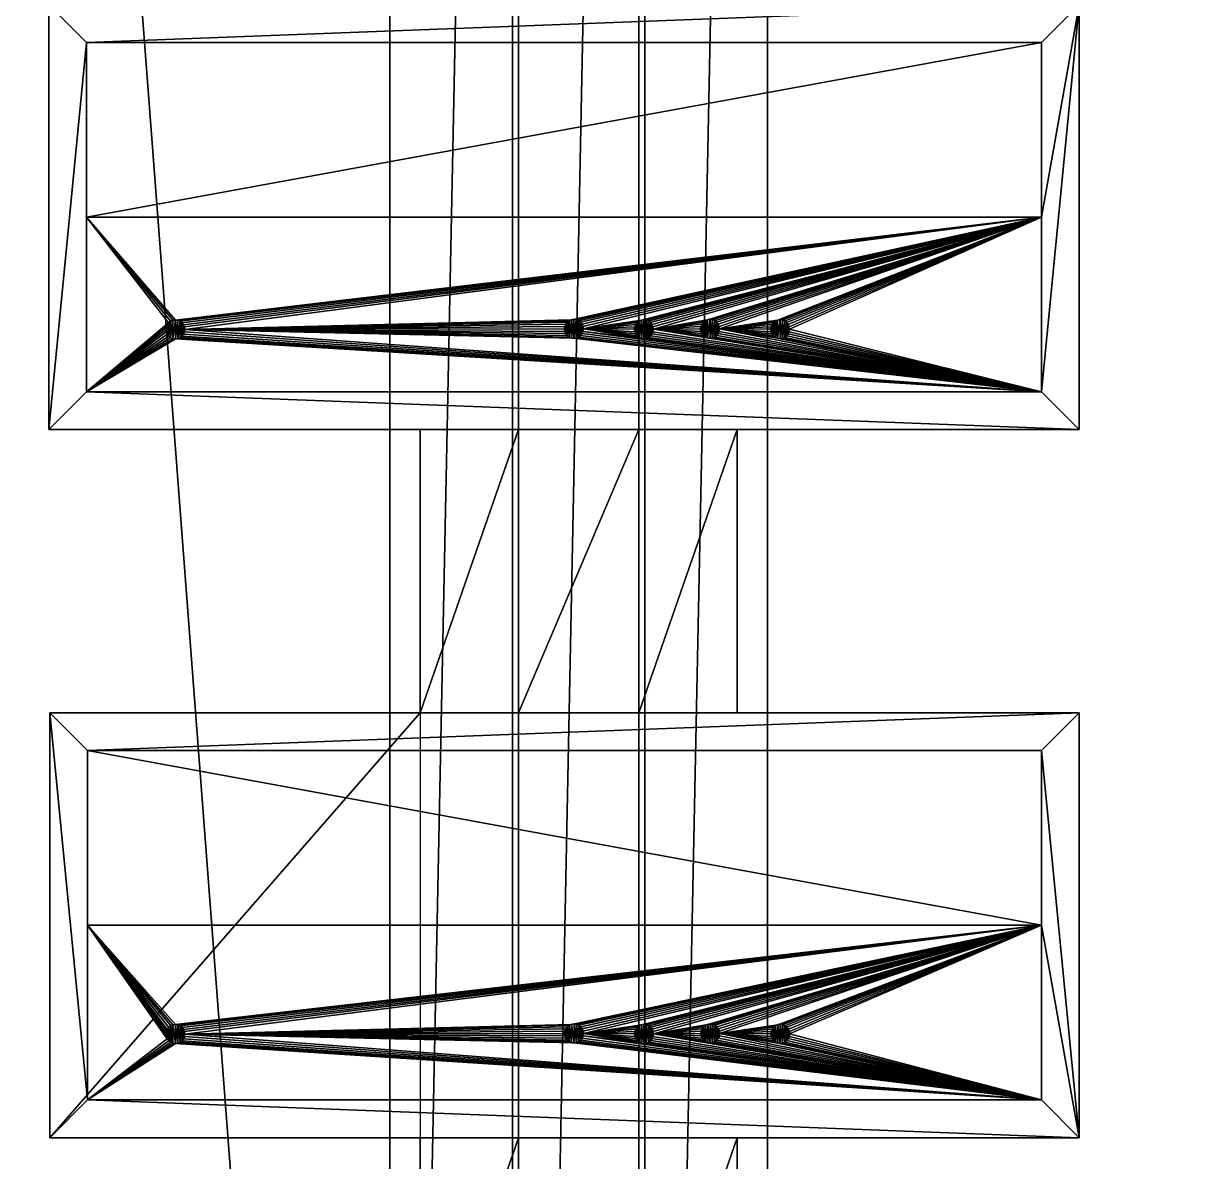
# Model space of a CAD drawing. Header units: millimetres. Extents: x -2 to 845, y -2 to 957.
# Drawn here: x 116.2 to 241.4, y 341.5 to 462 of the extents above; entities that cross this region are included whole.
import ezdxf

# ---------------------------------------------------------------- set-up
doc = ezdxf.new("R2010")
doc.units = ezdxf.units.MM
doc.header["$LTSCALE"] = 25.4

msp = doc.modelspace()

# ---------------------------------------------------------------- linework, layer by layer
for p, q in [((168, 120, 105), (168, 759, 105)), ((168.63, 758.37, 106), (168.63, 120.63, 106)), ((181.37, 120.63, 106), (181.37, 758.37, 106)), ((182, 759, 105), (182, 120, 105)), ((195, 729, 85), (195, 120, 85)), ((195, 729, 105), (195, 120, 105)), ((195, 729, 105), (195, 120, 105)), ((195, 729, 85), (195, 120, 85)), ((155, 120, 85), (155, 644, 85)), ((155, 120, 105), (155, 644, 105)), ((155, 120, 105), (155, 644, 105)), ((155, 120, 85), (155, 644, 85)), ((118.89, 419, 110), (118.89, 464, 110)), ((118.89, 419, 224), (118.89, 464, 224)), ((118.89, 419, 224), (118.89, 464, 224)), ((228, 464, 110), (228, 419, 110)), ((228, 464, 224), (228, 419, 224)), ((228, 464, 224), (228, 419, 224)), ((122.89, 460, 225), (122.89, 441.5, 225)), ((224, 460, 225), (122.89, 460, 225)), ((224, 460, 224), (122.89, 460, 224)), ((122.89, 460, 224), (122.89, 441.5, 224)), ((224, 460, 225), (122.89, 460, 225)), ((122.89, 460, 225), (122.89, 460, 224)), ((224, 460, 224), (122.89, 460, 224)), ((122.89, 460, 225), (122.89, 441.5, 225)), ((122.89, 460, 224), (122.89, 441.5, 224)), ((122.89, 460, 225), (122.89, 460, 224)), ((224, 441.5, 225), (224, 460, 225)), ((224, 441.5, 224), (224, 460, 224)), ((224, 460, 225), (224, 460, 224)), ((224, 441.5, 225), (224, 460, 225)), ((224, 460, 225), (224, 460, 224)), ((224, 441.5, 224), (224, 460, 224)), ((122.89, 441.5, 225), (122.89, 423, 225)), ((122.89, 441.5, 225), (224, 441.5, 225)), ((122.89, 441.5, 225), (224, 441.5, 225)), ((122.89, 441.5, 224), (122.89, 423, 224)), ((122.89, 441.5, 225), (122.89, 441.5, 224)), ((122.89, 441.5, 225), (122.89, 423, 225)), ((122.89, 441.5, 224), (122.89, 423, 224)), ((122.89, 441.5, 225), (122.89, 441.5, 224)), ((224, 423, 225), (224, 441.5, 225)), ((224, 423, 224), (224, 441.5, 224)), ((224, 423, 225), (224, 441.5, 225)), ((224, 441.5, 225), (224, 441.5, 224)), ((224, 423, 224), (224, 441.5, 224)), ((224, 441.5, 225), (224, 441.5, 224)), ((122.89, 423, 225), (224, 423, 225)), ((122.89, 423, 224), (224, 423, 224)), ((122.89, 423, 225), (122.89, 423, 224)), ((122.89, 423, 225), (224, 423, 225)), ((122.89, 423, 224), (224, 423, 224)), ((122.89, 423, 225), (122.89, 423, 224)), ((224, 423, 225), (224, 423, 224)), ((224, 423, 225), (224, 423, 224)), ((158.2, 419, 110), (118.89, 419, 110)), ((118.89, 419, 110), (118.89, 419, 224)), ((228, 419, 224), (118.89, 419, 224)), ((118.89, 419, 110), (118.89, 419, 224)), ((228, 419, 224), (118.89, 419, 224)), ((158.2, 419, 110), (158.2, 389, 110)), ((168.63, 419, 110), (158.2, 419, 110)), ((168.63, 419, 110), (158.2, 419, 110)), ((168.63, 419, 110), (168.63, 389, 110)), ((181.37, 419, 110), (168.63, 419, 110)), ((168.63, 419, 110), (168.63, 389, 110)), ((181.37, 419, 110), (168.63, 419, 110)), ((181.37, 389, 110), (181.37, 419, 110)), ((191.77, 419, 110), (181.37, 419, 110)), ((181.37, 389, 110), (181.37, 419, 110)), ((191.77, 419, 110), (181.37, 419, 110)), ((191.77, 389, 110), (191.77, 419, 110)), ((228, 419, 110), (191.77, 419, 110)), ((228, 419, 110), (228, 419, 224)), ((228, 419, 110), (228, 419, 224)), ((119, 344, 110), (119, 389, 110)), ((119, 389, 110), (158.2, 389, 110)), ((119, 389, 224), (228, 389, 224)), ((119, 389, 110), (119, 389, 224)), ((119, 389, 110), (158.2, 389, 110)), ((119, 344, 110), (119, 389, 110)), ((119, 344, 224), (119, 389, 224)), ((119, 389, 110), (119, 389, 224)), ((119, 344, 224), (119, 389, 224)), ((119, 389, 224), (228, 389, 224)), ((158.2, 389, 110), (158.2, 344, 110)), ((158.2, 389, 110), (168.63, 389, 110)), ((158.2, 389, 110), (168.63, 389, 110)), ((168.63, 389, 110), (181.37, 389, 110)), ((168.63, 389, 110), (181.37, 389, 110)), ((181.37, 389, 110), (191.77, 389, 110)), ((181.37, 389, 110), (191.77, 389, 110)), ((191.77, 389, 110), (228, 389, 110)), ((228, 389, 110), (228, 344, 110)), ((228, 389, 224), (228, 344, 224)), ((228, 389, 110), (228, 389, 224)), ((228, 389, 110), (228, 389, 224)), ((228, 389, 224), (228, 344, 224)), ((123, 385, 225), (123, 366.5, 225)), ((224, 385, 225), (123, 385, 225)), ((123, 385, 224), (123, 366.5, 224)), ((224, 385, 224), (123, 385, 224)), ((123, 385, 225), (123, 366.5, 225)), ((123, 385, 225), (123, 385, 224)), ((123, 385, 224), (123, 366.5, 224)), ((224, 385, 225), (123, 385, 225)), ((224, 385, 224), (123, 385, 224)), ((123, 385, 225), (123, 385, 224)), ((224, 366.5, 225), (224, 385, 225)), ((224, 366.5, 224), (224, 385, 224)), ((224, 385, 225), (224, 385, 224)), ((224, 366.5, 225), (224, 385, 225)), ((224, 366.5, 224), (224, 385, 224)), ((224, 385, 225), (224, 385, 224)), ((123, 366.5, 225), (224, 366.5, 225)), ((123, 366.5, 225), (224, 366.5, 225)), ((123, 366.5, 225), (123, 348, 225)), ((123, 366.5, 224), (123, 348, 224)), ((123, 366.5, 225), (123, 366.5, 224)), ((123, 366.5, 225), (123, 348, 225)), ((123, 366.5, 225), (123, 366.5, 224)), ((123, 366.5, 224), (123, 348, 224)), ((224, 348, 225), (224, 366.5, 225)), ((224, 348, 224), (224, 366.5, 224)), ((224, 366.5, 225), (224, 366.5, 224)), ((224, 348, 225), (224, 366.5, 225)), ((224, 348, 224), (224, 366.5, 224)), ((224, 366.5, 225), (224, 366.5, 224)), ((123, 348, 225), (224, 348, 225)), ((123, 348, 224), (224, 348, 224)), ((123, 348, 225), (224, 348, 225)), ((123, 348, 225), (123, 348, 224)), ((123, 348, 224), (224, 348, 224)), ((123, 348, 225), (123, 348, 224)), ((224, 348, 225), (224, 348, 224)), ((224, 348, 225), (224, 348, 224)), ((158.2, 344, 110), (119, 344, 110)), ((158.2, 344, 110), (119, 344, 110)), ((119, 344, 110), (119, 344, 224)), ((228, 344, 224), (119, 344, 224)), ((119, 344, 110), (119, 344, 224)), ((228, 344, 224), (119, 344, 224)), ((168.63, 344, 110), (158.2, 344, 110)), ((158.2, 344, 110), (158.2, 314, 110)), ((168.63, 344, 110), (158.2, 344, 110)), ((181.37, 344, 110), (168.63, 344, 110)), ((168.63, 344, 110), (168.63, 314, 110)), ((191.77, 344, 110), (181.37, 344, 110)), ((181.37, 314, 110), (181.37, 344, 110)), ((191.77, 344, 110), (181.37, 344, 110)), ((228, 344, 110), (191.77, 344, 110)), ((191.77, 314, 110), (191.77, 344, 110)), ((228, 344, 110), (228, 344, 224)), ((228, 344, 110), (228, 344, 224))]:
    msp.add_line(p, q)
at = {"extrusion": (0, 0, -1)}
for centre in [(-132.29, 429.61, -225), (-132.29, 429.61, -225), (-174.49, 429.67, -225), (-174.49, 429.67, -225), (-181.9, 429.63, -225), (-181.9, 429.63, -225), (-188.91, 429.67, -225), (-188.91, 429.67, -225), (-196.32, 429.63, -225), (-196.32, 429.63, -225), (-132.3, 354.98, -225), (-132.3, 354.98, -225), (-174.5, 355.04, -225), (-174.5, 355.04, -225), (-181.91, 355, -225), (-181.91, 355, -225), (-188.92, 355.04, -225), (-188.92, 355.04, -225), (-196.33, 355, -225), (-196.33, 355, -225)]:
    msp.add_circle(centre, 1, dxfattribs=at)

# ---------------------------------------------------------------- meshes
mesh = msp.add_polyface()
corners = [(0, -2, -2), (545, 50, -2), (0, 957, -2), (670, -2, -2), (590, 50, -2), (670, 50, -2), (670, 0, -2), (670, 955, -2), (845, 957, -2), (545, 905, -2), (590, 905, -2), (670, 905, -2), (845, 955, -2)]
mesh.append_faces([[corners[k] for k in face] for face in [(5, 3, 6), (7, 10, 11), (8, 7, 12)]], dxfattribs={"vtx0": -1})
mesh.append_faces([[corners[k] for k in face] for face in [(0, 1, 2), (1, 3, 4), (4, 3, 5), (2, 7, 8), (9, 2, 1)]], dxfattribs={"vtx0": -1, "vtx1": -1})
mesh.append_faces([[corners[k] for k in face] for face in [(7, 2, 9)]], dxfattribs={"vtx0": -1, "vtx1": -1, "vtx2": -1})
mesh.append_faces([[corners[k] for k in face] for face in [(1, 0, 3), (7, 9, 10)]], dxfattribs={"vtx0": -1, "vtx2": -1})
mesh = msp.add_polyface()
corners = [(590, -2, 25), (130, 35, 25), (130, -2, 25), (505, 50, 25), (545, 50, 25), (505, 905, 25), (590, 50, 25), (100, 920, 25), (100, 905, 25), (130, 920, 25), (130, 955, 25), (590, 955, 25), (545, 905, 25), (590, 905, 25), (100, 50, 25), (100, 35, 25)]
mesh.append_faces([[corners[k] for k in face] for face in [(0, 1, 2), (4, 0, 6), (5, 7, 8), (11, 12, 13), (1, 14, 15)]], dxfattribs={"vtx0": -1})
mesh.append_faces([[corners[k] for k in face] for face in [(3, 4, 5), (7, 5, 9), (9, 5, 10), (10, 5, 11), (12, 5, 4), (14, 1, 3)]], dxfattribs={"vtx0": -1, "vtx1": -1})
mesh.append_faces([[corners[k] for k in face] for face in [(1, 0, 3), (3, 0, 4), (11, 5, 12)]], dxfattribs={"vtx0": -1, "vtx1": -1, "vtx2": -1})
mesh = msp.add_polyface()
corners = [(0, 760, 85), (0, 270, 85), (0, 759, 85), (15, 270, 85), (115, 729, 85), (155, 760, 85), (15, 120, 85), (15, 119, 85), (155, 729, 85), (115, 644, 85), (155, 119, 85), (155, 644, 85), (155, 120, 85)]
mesh.append_faces([[corners[k] for k in face] for face in [(0, 1, 2), (4, 5, 8), (10, 11, 12)]], dxfattribs={"vtx0": -1})
mesh.append_faces([[corners[k] for k in face] for face in [(1, 0, 3), (3, 4, 6), (6, 4, 7), (7, 9, 10), (9, 7, 4)]], dxfattribs={"vtx0": -1, "vtx1": -1})
mesh.append_faces([[corners[k] for k in face] for face in [(3, 0, 4)]], dxfattribs={"vtx0": -1, "vtx1": -1, "vtx2": -1})
mesh.append_faces([[corners[k] for k in face] for face in [(4, 0, 5), (10, 9, 11)]], dxfattribs={"vtx0": -1, "vtx2": -1})
mesh = msp.add_polyface()
corners = [(168, 760, 105), (155, 729, 105), (155, 760, 105), (155, 644, 105), (155, 120, 105), (168, 120, 105), (168, 759, 105)]
mesh.append_faces([[corners[k] for k in face] for face in [(0, 1, 2), (5, 0, 6)]], dxfattribs={"vtx0": -1})
mesh.append_faces([[corners[k] for k in face] for face in [(1, 0, 3), (3, 0, 4), (4, 0, 5)]], dxfattribs={"vtx0": -1, "vtx1": -1})
mesh = msp.add_polyface()
corners = [(195, 760, 105), (182, 759, 105), (182, 760, 105), (182, 120, 105), (195, 120, 105), (195, 729, 105)]
mesh.append_faces([[corners[k] for k in face] for face in [(0, 1, 2), (4, 0, 5)]], dxfattribs={"vtx0": -1})
mesh.append_faces([[corners[k] for k in face] for face in [(1, 0, 3), (3, 0, 4)]], dxfattribs={"vtx0": -1, "vtx1": -1})
mesh = msp.add_polyface()
corners = [(651, 760, 85), (195, 729, 85), (195, 760, 85), (195, 120, 85), (650, 120, 85), (651, 120, 85)]
mesh.append_faces([[corners[k] for k in face] for face in [(0, 1, 2), (4, 0, 5)]], dxfattribs={"vtx0": -1})
mesh.append_faces([[corners[k] for k in face] for face in [(1, 0, 3), (3, 0, 4)]], dxfattribs={"vtx0": -1, "vtx1": -1})
mesh = msp.add_polyface()
corners = [(181.37, 758.37, 106), (168.63, 120.63, 106), (168.63, 758.37, 106), (181.37, 120.63, 106)]
mesh.append_faces([[corners[k] for k in face] for face in [(0, 1, 2), (1, 0, 3)]], dxfattribs={"vtx0": -1})
mesh = msp.add_polyface()
corners = [(195, 120, 105), (195, 119, 85), (195, 119, 105), (195, 120, 85), (195, 729, 105), (195, 729, 85)]
mesh.append_faces([[corners[k] for k in face] for face in [(0, 1, 2), (3, 4, 5)]], dxfattribs={"vtx0": -1})
mesh.append_faces([[corners[k] for k in face] for face in [(1, 0, 3)]], dxfattribs={"vtx0": -1, "vtx1": -1})
mesh.append_faces([[corners[k] for k in face] for face in [(3, 0, 4)]], dxfattribs={"vtx0": -1, "vtx2": -1})
mesh = msp.add_polyface()
corners = [(155, 120, 85), (155, 119, 105), (155, 119, 85), (155, 120, 105), (155, 644, 85), (155, 644, 105)]
mesh.append_faces([[corners[k] for k in face] for face in [(0, 1, 2), (3, 4, 5)]], dxfattribs={"vtx0": -1})
mesh.append_faces([[corners[k] for k in face] for face in [(1, 0, 3)]], dxfattribs={"vtx0": -1, "vtx1": -1})
mesh.append_faces([[corners[k] for k in face] for face in [(3, 0, 4)]], dxfattribs={"vtx0": -1, "vtx2": -1})
mesh = msp.add_polyface()
corners = [(118.89, 464, 110), (118.89, 419, 224), (118.89, 419, 110), (118.89, 464, 224)]
mesh.append_faces([[corners[k] for k in face] for face in [(0, 1, 2), (1, 0, 3)]], dxfattribs={"vtx0": -1})
mesh = msp.add_polyface()
corners = [(118.89, 464, 224), (122.89, 460, 224), (118.89, 419, 224), (228, 464, 224), (224, 460, 224), (224, 441.5, 224), (224, 423, 224), (122.89, 423, 224), (228, 419, 224), (122.89, 441.5, 224)]
mesh.append_faces([[corners[k] for k in face] for face in [(7, 1, 9)]], dxfattribs={"vtx0": -1})
mesh.append_faces([[corners[k] for k in face] for face in [(0, 1, 2), (1, 3, 4), (4, 3, 5), (5, 3, 6), (2, 7, 8), (8, 6, 3)]], dxfattribs={"vtx0": -1, "vtx1": -1})
mesh.append_faces([[corners[k] for k in face] for face in [(7, 2, 1)]], dxfattribs={"vtx0": -1, "vtx1": -1, "vtx2": -1})
mesh.append_faces([[corners[k] for k in face] for face in [(1, 0, 3), (8, 7, 6)]], dxfattribs={"vtx0": -1, "vtx2": -1})
mesh = msp.add_polyface()
corners = [(228, 464, 224), (228, 419, 110), (228, 419, 224), (228, 464, 110)]
mesh.append_faces([[corners[k] for k in face] for face in [(0, 1, 2), (1, 0, 3)]], dxfattribs={"vtx0": -1})
mesh = msp.add_polyface()
corners = [(224, 460, 225), (122.89, 441.5, 225), (122.89, 460, 225), (224, 441.5, 225)]
mesh.append_faces([[corners[k] for k in face] for face in [(0, 1, 2), (1, 0, 3)]], dxfattribs={"vtx0": -1})
mesh = msp.add_polyface()
corners = [(224, 460, 225), (122.89, 460, 224), (224, 460, 224), (122.89, 460, 225)]
mesh.append_faces([[corners[k] for k in face] for face in [(0, 1, 2), (1, 0, 3)]], dxfattribs={"vtx0": -1})
mesh = msp.add_polyface()
corners = [(122.89, 460, 224), (122.89, 441.5, 225), (122.89, 441.5, 224), (122.89, 460, 225)]
mesh.append_faces([[corners[k] for k in face] for face in [(0, 1, 2), (1, 0, 3)]], dxfattribs={"vtx0": -1})
mesh = msp.add_polyface()
corners = [(224, 460, 225), (224, 441.5, 224), (224, 441.5, 225), (224, 460, 224)]
mesh.append_faces([[corners[k] for k in face] for face in [(0, 1, 2), (1, 0, 3)]], dxfattribs={"vtx0": -1})
mesh = msp.add_polyface()
corners = [(122.89, 441.5, 225), (131.58, 430.32, 225), (122.89, 423, 225), (131.79, 430.48, 225), (132.03, 430.58, 225), (132.29, 430.61, 225), (224, 441.5, 225), (131.42, 430.11, 225), (131.32, 429.87, 225), (131.29, 429.61, 225), (132.55, 430.58, 225), (132.79, 430.48, 225), (132.99, 430.32, 225), (133.15, 430.11, 225), (133.25, 429.87, 225), (133.29, 429.61, 225), (174.23, 430.64, 225), (173.99, 430.54, 225), (173.78, 430.38, 225), (173.62, 430.17, 225), (173.52, 429.93, 225), (173.49, 429.67, 225), (174.49, 430.67, 225), (174.74, 430.64, 225), (174.99, 430.54, 225), (175.19, 430.38, 225), (175.35, 430.17, 225), (175.45, 429.93, 225), (175.49, 429.67, 225), (181.64, 430.6, 225), (181.4, 430.5, 225), (181.19, 430.34, 225), (181.03, 430.13, 225), (180.93, 429.89, 225), (180.9, 429.63, 225), (181.9, 430.63, 225), (182.16, 430.6, 225), (182.4, 430.5, 225), (182.6, 430.34, 225), (182.76, 430.13, 225), (182.86, 429.89, 225), (182.9, 429.63, 225), (188.65, 430.64, 225), (188.41, 430.54, 225), (188.2, 430.38, 225), (188.04, 430.17, 225), (187.94, 429.93, 225), (187.91, 429.67, 225), (188.91, 430.67, 225), (189.16, 430.64, 225), (189.41, 430.54, 225), (189.61, 430.38, 225), (189.77, 430.17, 225), (189.87, 429.93, 225), (189.91, 429.67, 225), (196.06, 430.6, 225), (195.82, 430.5, 225), (195.61, 430.34, 225), (195.45, 430.13, 225), (195.35, 429.89, 225), (195.32, 429.63, 225), (196.32, 430.63, 225), (196.58, 430.6, 225), (196.82, 430.5, 225), (197.03, 430.34, 225), (197.18, 430.13, 225), (197.28, 429.89, 225), (197.32, 429.63, 225), (132.29, 428.61, 225), (224, 423, 225), (132.03, 428.65, 225), (131.79, 428.75, 225), (131.58, 428.91, 225), (131.42, 429.11, 225), (131.32, 429.35, 225), (132.55, 428.65, 225), (132.79, 428.75, 225), (132.99, 428.91, 225), (133.15, 429.11, 225), (133.25, 429.35, 225), (174.49, 428.67, 225), (174.23, 428.71, 225), (173.99, 428.81, 225), (173.78, 428.97, 225), (173.62, 429.17, 225), (173.52, 429.41, 225), (174.74, 428.71, 225), (174.99, 428.81, 225), (175.19, 428.97, 225), (175.35, 429.17, 225), (175.45, 429.41, 225), (181.64, 428.67, 225), (181.4, 428.77, 225), (181.19, 428.92, 225), (181.03, 429.13, 225), (180.93, 429.37, 225), (181.9, 428.63, 225), (182.16, 428.67, 225), (182.4, 428.77, 225), (182.6, 428.92, 225), (182.76, 429.13, 225), (182.86, 429.37, 225), (188.65, 428.71, 225), (188.41, 428.81, 225), (188.2, 428.97, 225), (188.04, 429.17, 225), (187.94, 429.41, 225), (188.91, 428.67, 225), (189.16, 428.71, 225), (189.41, 428.81, 225), (189.61, 428.97, 225), (189.77, 429.17, 225), (189.87, 429.41, 225), (196.06, 428.67, 225), (195.82, 428.77, 225), (195.61, 428.92, 225), (195.45, 429.13, 225), (195.35, 429.37, 225), (196.32, 428.63, 225), (196.58, 428.67, 225), (196.82, 428.77, 225), (197.03, 428.92, 225), (197.18, 429.13, 225), (197.28, 429.37, 225)]
mesh.append_faces([[corners[k] for k in face] for face in [(0, 1, 2), (1, 0, 3), (3, 0, 4), (4, 0, 5), (5, 6, 10), (10, 6, 11), (11, 6, 12), (12, 6, 13), (13, 6, 14), (14, 6, 15), (16, 6, 22), (22, 6, 23), (23, 6, 24), (24, 6, 25), (25, 6, 26), (26, 6, 27), (27, 6, 28), (29, 6, 35), (35, 6, 36), (36, 6, 37), (37, 6, 38), (38, 6, 39), (39, 6, 40), (40, 6, 41), (42, 6, 48), (48, 6, 49), (49, 6, 50), (50, 6, 51), (51, 6, 52), (52, 6, 53), (53, 6, 54), (55, 6, 61), (61, 6, 62), (62, 6, 63), (63, 6, 64), (64, 6, 65), (65, 6, 66), (66, 6, 67), (2, 68, 69), (68, 2, 70), (70, 2, 71), (71, 2, 72), (72, 2, 73), (73, 2, 74), (74, 2, 9), (80, 15, 81), (81, 15, 82), (82, 15, 83), (83, 15, 84), (84, 15, 85), (85, 15, 21), (91, 28, 92), (92, 28, 93), (93, 28, 94), (94, 28, 95), (95, 28, 34), (102, 41, 103), (103, 41, 104), (104, 41, 105), (105, 41, 106), (106, 41, 47), (113, 54, 114), (114, 54, 115), (115, 54, 116), (116, 54, 117), (117, 54, 60), (69, 67, 6)]], dxfattribs={"vtx0": -1, "vtx1": -1})
mesh.append_faces([[corners[k] for k in face] for face in [(15, 6, 16), (28, 6, 29), (41, 6, 42), (54, 6, 55), (69, 15, 80), (69, 90, 91), (69, 41, 102), (69, 54, 113)]], dxfattribs={"vtx0": -1, "vtx1": -1, "vtx2": -1})
mesh.append_faces([[corners[k] for k in face] for face in [(5, 0, 6), (2, 1, 7), (2, 7, 8), (2, 8, 9), (15, 16, 17), (15, 17, 18), (15, 18, 19), (15, 19, 20), (15, 20, 21), (28, 29, 30), (28, 30, 31), (28, 31, 32), (28, 32, 33), (28, 33, 34), (41, 42, 43), (41, 43, 44), (41, 44, 45), (41, 45, 46), (41, 46, 47), (54, 55, 56), (54, 56, 57), (54, 57, 58), (54, 58, 59), (54, 59, 60), (69, 68, 75), (69, 75, 76), (69, 76, 77), (69, 77, 78), (69, 78, 79), (69, 79, 15), (69, 80, 86), (69, 86, 87), (69, 87, 88), (69, 88, 89), (69, 89, 90), (91, 90, 28), (69, 91, 96), (69, 96, 97), (69, 97, 98), (69, 98, 99), (69, 99, 100), (69, 100, 101), (69, 101, 41), (69, 102, 107), (69, 107, 108), (69, 108, 109), (69, 109, 110), (69, 110, 111), (69, 111, 112), (69, 112, 54), (69, 113, 118), (69, 118, 119), (69, 119, 120), (69, 120, 121), (69, 121, 122), (69, 122, 123), (69, 123, 67)]], dxfattribs={"vtx0": -1, "vtx2": -1})
mesh = msp.add_polyface()
corners = [(122.89, 441.5, 224), (122.89, 423, 225), (122.89, 423, 224), (122.89, 441.5, 225)]
mesh.append_faces([[corners[k] for k in face] for face in [(0, 1, 2), (1, 0, 3)]], dxfattribs={"vtx0": -1})
mesh = msp.add_polyface()
corners = [(224, 441.5, 225), (224, 423, 224), (224, 423, 225), (224, 441.5, 224)]
mesh.append_faces([[corners[k] for k in face] for face in [(0, 1, 2), (1, 0, 3)]], dxfattribs={"vtx0": -1})
mesh = msp.add_polyface()
corners = [(131.32, 429.87, 225), (131.32, 429.35, 225), (131.29, 429.61, 225), (131.42, 430.11, 225), (131.42, 429.11, 225), (131.58, 430.32, 225), (131.58, 428.91, 225), (131.79, 430.48, 225), (131.79, 428.75, 225), (132.03, 430.58, 225), (132.03, 428.65, 225), (132.29, 430.61, 225), (132.29, 428.61, 225), (132.55, 430.58, 225), (132.55, 428.65, 225), (132.79, 430.48, 225), (132.79, 428.75, 225), (132.99, 430.32, 225), (132.99, 428.91, 225), (133.15, 430.11, 225), (133.15, 429.11, 225), (133.25, 429.87, 225), (133.25, 429.35, 225), (133.29, 429.61, 225)]
mesh.append_faces([[corners[k] for k in face] for face in [(0, 1, 2), (22, 21, 23)]], dxfattribs={"vtx0": -1})
mesh.append_faces([[corners[k] for k in face] for face in [(1, 3, 4), (4, 5, 6), (6, 7, 8), (8, 9, 10), (10, 11, 12), (12, 13, 14), (14, 15, 16), (16, 17, 18), (18, 19, 20), (20, 21, 22)]], dxfattribs={"vtx0": -1, "vtx1": -1})
mesh.append_faces([[corners[k] for k in face] for face in [(1, 0, 3), (4, 3, 5), (6, 5, 7), (8, 7, 9), (10, 9, 11), (12, 11, 13), (14, 13, 15), (16, 15, 17), (18, 17, 19), (20, 19, 21)]], dxfattribs={"vtx0": -1, "vtx2": -1})
mesh = msp.add_polyface()
corners = [(173.52, 429.93, 225), (173.52, 429.41, 225), (173.49, 429.67, 225), (173.62, 430.17, 225), (173.62, 429.17, 225), (173.78, 430.38, 225), (173.78, 428.97, 225), (173.99, 430.54, 225), (173.99, 428.81, 225), (174.23, 430.64, 225), (174.23, 428.71, 225), (174.49, 430.67, 225), (174.49, 428.67, 225), (174.74, 430.64, 225), (174.74, 428.71, 225), (174.99, 430.54, 225), (174.99, 428.81, 225), (175.19, 430.38, 225), (175.19, 428.97, 225), (175.35, 430.17, 225), (175.35, 429.17, 225), (175.45, 429.93, 225), (175.45, 429.41, 225), (175.49, 429.67, 225)]
mesh.append_faces([[corners[k] for k in face] for face in [(0, 1, 2), (22, 21, 23)]], dxfattribs={"vtx0": -1})
mesh.append_faces([[corners[k] for k in face] for face in [(1, 3, 4), (4, 5, 6), (6, 7, 8), (8, 9, 10), (10, 11, 12), (12, 13, 14), (14, 15, 16), (16, 17, 18), (18, 19, 20), (20, 21, 22)]], dxfattribs={"vtx0": -1, "vtx1": -1})
mesh.append_faces([[corners[k] for k in face] for face in [(1, 0, 3), (4, 3, 5), (6, 5, 7), (8, 7, 9), (10, 9, 11), (12, 11, 13), (14, 13, 15), (16, 15, 17), (18, 17, 19), (20, 19, 21)]], dxfattribs={"vtx0": -1, "vtx2": -1})
mesh = msp.add_polyface()
corners = [(180.93, 429.89, 225), (180.93, 429.37, 225), (180.9, 429.63, 225), (181.03, 430.13, 225), (181.03, 429.13, 225), (181.19, 430.34, 225), (181.19, 428.92, 225), (181.4, 430.5, 225), (181.4, 428.77, 225), (181.64, 430.6, 225), (181.64, 428.67, 225), (181.9, 430.63, 225), (181.9, 428.63, 225), (182.16, 430.6, 225), (182.16, 428.67, 225), (182.4, 430.5, 225), (182.4, 428.77, 225), (182.6, 430.34, 225), (182.6, 428.92, 225), (182.76, 430.13, 225), (182.76, 429.13, 225), (182.86, 429.89, 225), (182.86, 429.37, 225), (182.9, 429.63, 225)]
mesh.append_faces([[corners[k] for k in face] for face in [(0, 1, 2), (22, 21, 23)]], dxfattribs={"vtx0": -1})
mesh.append_faces([[corners[k] for k in face] for face in [(1, 3, 4), (4, 5, 6), (6, 7, 8), (8, 9, 10), (10, 11, 12), (12, 13, 14), (14, 15, 16), (16, 17, 18), (18, 19, 20), (20, 21, 22)]], dxfattribs={"vtx0": -1, "vtx1": -1})
mesh.append_faces([[corners[k] for k in face] for face in [(1, 0, 3), (4, 3, 5), (6, 5, 7), (8, 7, 9), (10, 9, 11), (12, 11, 13), (14, 13, 15), (16, 15, 17), (18, 17, 19), (20, 19, 21)]], dxfattribs={"vtx0": -1, "vtx2": -1})
mesh = msp.add_polyface()
corners = [(187.94, 429.93, 225), (187.94, 429.41, 225), (187.91, 429.67, 225), (188.04, 430.17, 225), (188.04, 429.17, 225), (188.2, 430.38, 225), (188.2, 428.97, 225), (188.41, 430.54, 225), (188.41, 428.81, 225), (188.65, 430.64, 225), (188.65, 428.71, 225), (188.91, 430.67, 225), (188.91, 428.67, 225), (189.16, 430.64, 225), (189.16, 428.71, 225), (189.41, 430.54, 225), (189.41, 428.81, 225), (189.61, 430.38, 225), (189.61, 428.97, 225), (189.77, 430.17, 225), (189.77, 429.17, 225), (189.87, 429.93, 225), (189.87, 429.41, 225), (189.91, 429.67, 225)]
mesh.append_faces([[corners[k] for k in face] for face in [(0, 1, 2), (22, 21, 23)]], dxfattribs={"vtx0": -1})
mesh.append_faces([[corners[k] for k in face] for face in [(1, 3, 4), (4, 5, 6), (6, 7, 8), (8, 9, 10), (10, 11, 12), (12, 13, 14), (14, 15, 16), (16, 17, 18), (18, 19, 20), (20, 21, 22)]], dxfattribs={"vtx0": -1, "vtx1": -1})
mesh.append_faces([[corners[k] for k in face] for face in [(1, 0, 3), (4, 3, 5), (6, 5, 7), (8, 7, 9), (10, 9, 11), (12, 11, 13), (14, 13, 15), (16, 15, 17), (18, 17, 19), (20, 19, 21)]], dxfattribs={"vtx0": -1, "vtx2": -1})
mesh = msp.add_polyface()
corners = [(195.35, 429.89, 225), (195.35, 429.37, 225), (195.32, 429.63, 225), (195.45, 430.13, 225), (195.45, 429.13, 225), (195.61, 430.34, 225), (195.61, 428.92, 225), (195.82, 430.5, 225), (195.82, 428.77, 225), (196.06, 430.6, 225), (196.06, 428.67, 225), (196.32, 430.63, 225), (196.32, 428.63, 225), (196.58, 430.6, 225), (196.58, 428.67, 225), (196.82, 430.5, 225), (196.82, 428.77, 225), (197.03, 430.34, 225), (197.03, 428.92, 225), (197.18, 430.13, 225), (197.18, 429.13, 225), (197.28, 429.89, 225), (197.28, 429.37, 225), (197.32, 429.63, 225)]
mesh.append_faces([[corners[k] for k in face] for face in [(0, 1, 2), (22, 21, 23)]], dxfattribs={"vtx0": -1})
mesh.append_faces([[corners[k] for k in face] for face in [(1, 3, 4), (4, 5, 6), (6, 7, 8), (8, 9, 10), (10, 11, 12), (12, 13, 14), (14, 15, 16), (16, 17, 18), (18, 19, 20), (20, 21, 22)]], dxfattribs={"vtx0": -1, "vtx1": -1})
mesh.append_faces([[corners[k] for k in face] for face in [(1, 0, 3), (4, 3, 5), (6, 5, 7), (8, 7, 9), (10, 9, 11), (12, 11, 13), (14, 13, 15), (16, 15, 17), (18, 17, 19), (20, 19, 21)]], dxfattribs={"vtx0": -1, "vtx2": -1})
mesh = msp.add_polyface()
corners = [(122.89, 423, 225), (224, 423, 224), (122.89, 423, 224), (224, 423, 225)]
mesh.append_faces([[corners[k] for k in face] for face in [(0, 1, 2), (1, 0, 3)]], dxfattribs={"vtx0": -1})
mesh = msp.add_polyface()
corners = [(118.89, 419, 224), (158.2, 419, 110), (118.89, 419, 110), (168.63, 419, 110), (181.37, 419, 110), (191.77, 419, 110), (228, 419, 110), (228, 419, 224)]
mesh.append_faces([[corners[k] for k in face] for face in [(0, 1, 2), (6, 0, 7)]], dxfattribs={"vtx0": -1})
mesh.append_faces([[corners[k] for k in face] for face in [(1, 0, 3), (3, 0, 4), (4, 0, 5), (5, 0, 6)]], dxfattribs={"vtx0": -1, "vtx1": -1})
mesh = msp.add_polyface()
corners = [(168.63, 419, 110), (158.2, 389, 110), (158.2, 419, 110), (168.63, 389, 110)]
mesh.append_faces([[corners[k] for k in face] for face in [(0, 1, 2), (1, 0, 3)]], dxfattribs={"vtx0": -1})
mesh = msp.add_polyface()
corners = [(181.37, 419, 110), (168.63, 389, 110), (168.63, 419, 110), (181.37, 389, 110)]
mesh.append_faces([[corners[k] for k in face] for face in [(0, 1, 2), (1, 0, 3)]], dxfattribs={"vtx0": -1})
mesh = msp.add_polyface()
corners = [(191.77, 419, 110), (181.37, 389, 110), (181.37, 419, 110), (191.77, 389, 110)]
mesh.append_faces([[corners[k] for k in face] for face in [(0, 1, 2), (1, 0, 3)]], dxfattribs={"vtx0": -1})
mesh = msp.add_polyface()
corners = [(158.2, 389, 110), (119, 344, 110), (119, 389, 110), (158.2, 344, 110)]
mesh.append_faces([[corners[k] for k in face] for face in [(0, 1, 2), (1, 0, 3)]], dxfattribs={"vtx0": -1})
mesh = msp.add_polyface()
corners = [(228, 389, 224), (191.77, 389, 110), (228, 389, 110), (181.37, 389, 110), (168.63, 389, 110), (158.2, 389, 110), (119, 389, 110), (119, 389, 224)]
mesh.append_faces([[corners[k] for k in face] for face in [(0, 1, 2), (6, 0, 7)]], dxfattribs={"vtx0": -1})
mesh.append_faces([[corners[k] for k in face] for face in [(1, 0, 3), (3, 0, 4), (4, 0, 5), (5, 0, 6)]], dxfattribs={"vtx0": -1, "vtx1": -1})
mesh = msp.add_polyface()
corners = [(119, 389, 224), (119, 344, 110), (119, 344, 224), (119, 389, 110)]
mesh.append_faces([[corners[k] for k in face] for face in [(0, 1, 2), (1, 0, 3)]], dxfattribs={"vtx0": -1})
mesh = msp.add_polyface()
corners = [(119, 344, 224), (123, 348, 224), (119, 389, 224), (228, 344, 224), (224, 348, 224), (224, 366.5, 224), (224, 385, 224), (123, 385, 224), (228, 389, 224), (123, 366.5, 224)]
mesh.append_faces([[corners[k] for k in face] for face in [(7, 1, 9)]], dxfattribs={"vtx0": -1})
mesh.append_faces([[corners[k] for k in face] for face in [(0, 1, 2), (1, 3, 4), (4, 3, 5), (5, 3, 6), (2, 7, 8), (8, 6, 3)]], dxfattribs={"vtx0": -1, "vtx1": -1})
mesh.append_faces([[corners[k] for k in face] for face in [(7, 2, 1)]], dxfattribs={"vtx0": -1, "vtx1": -1, "vtx2": -1})
mesh.append_faces([[corners[k] for k in face] for face in [(1, 0, 3), (8, 7, 6)]], dxfattribs={"vtx0": -1, "vtx2": -1})
mesh = msp.add_polyface()
corners = [(228, 389, 224), (228, 344, 110), (228, 344, 224), (228, 389, 110)]
mesh.append_faces([[corners[k] for k in face] for face in [(0, 1, 2), (1, 0, 3)]], dxfattribs={"vtx0": -1})
mesh = msp.add_polyface()
corners = [(224, 366.5, 225), (123, 385, 225), (123, 366.5, 225), (224, 385, 225)]
mesh.append_faces([[corners[k] for k in face] for face in [(0, 1, 2), (1, 0, 3)]], dxfattribs={"vtx0": -1})
mesh = msp.add_polyface()
corners = [(123, 385, 225), (123, 366.5, 224), (123, 366.5, 225), (123, 385, 224)]
mesh.append_faces([[corners[k] for k in face] for face in [(0, 1, 2), (1, 0, 3)]], dxfattribs={"vtx0": -1})
mesh = msp.add_polyface()
corners = [(123, 385, 225), (224, 385, 224), (123, 385, 224), (224, 385, 225)]
mesh.append_faces([[corners[k] for k in face] for face in [(0, 1, 2), (1, 0, 3)]], dxfattribs={"vtx0": -1})
mesh = msp.add_polyface()
corners = [(224, 385, 224), (224, 366.5, 225), (224, 366.5, 224), (224, 385, 225)]
mesh.append_faces([[corners[k] for k in face] for face in [(0, 1, 2), (1, 0, 3)]], dxfattribs={"vtx0": -1})
mesh = msp.add_polyface()
corners = [(123, 348, 225), (131.44, 354.48, 225), (123, 366.5, 225), (131.59, 354.28, 225), (131.8, 354.12, 225), (132.04, 354.02, 225), (132.3, 353.98, 225), (224, 348, 225), (131.34, 354.72, 225), (131.3, 354.98, 225), (132.56, 354.02, 225), (132.8, 354.12, 225), (133.01, 354.28, 225), (133.17, 354.48, 225), (133.27, 354.72, 225), (133.3, 354.98, 225), (174.5, 354.04, 225), (174.24, 354.08, 225), (174, 354.18, 225), (173.79, 354.34, 225), (173.63, 354.54, 225), (173.53, 354.78, 225), (173.5, 355.04, 225), (174.76, 354.08, 225), (175, 354.18, 225), (175.21, 354.34, 225), (175.37, 354.54, 225), (175.47, 354.78, 225), (181.65, 354.03, 225), (175.5, 355.04, 225), (181.41, 354.13, 225), (181.21, 354.29, 225), (181.05, 354.5, 225), (180.95, 354.74, 225), (180.91, 355, 225), (181.91, 354, 225), (182.17, 354.03, 225), (182.41, 354.13, 225), (182.62, 354.29, 225), (182.78, 354.5, 225), (182.88, 354.74, 225), (182.91, 355, 225), (188.66, 354.08, 225), (188.42, 354.18, 225), (188.21, 354.34, 225), (188.05, 354.54, 225), (187.95, 354.78, 225), (187.92, 355.04, 225), (188.92, 354.04, 225), (189.18, 354.08, 225), (189.42, 354.18, 225), (189.63, 354.34, 225), (189.79, 354.54, 225), (189.89, 354.78, 225), (189.92, 355.04, 225), (196.07, 354.03, 225), (195.83, 354.13, 225), (195.63, 354.29, 225), (195.47, 354.5, 225), (195.37, 354.74, 225), (195.33, 355, 225), (196.33, 354, 225), (196.59, 354.03, 225), (196.83, 354.13, 225), (197.04, 354.29, 225), (197.2, 354.5, 225), (197.3, 354.74, 225), (197.33, 355, 225), (132.3, 355.98, 225), (224, 366.5, 225), (132.04, 355.95, 225), (131.8, 355.85, 225), (131.59, 355.69, 225), (131.44, 355.48, 225), (131.34, 355.24, 225), (132.56, 355.95, 225), (132.8, 355.85, 225), (133.01, 355.69, 225), (133.17, 355.48, 225), (133.27, 355.24, 225), (174.24, 356.01, 225), (174, 355.91, 225), (173.79, 355.75, 225), (173.63, 355.54, 225), (173.53, 355.3, 225), (174.5, 356.04, 225), (174.76, 356.01, 225), (175, 355.91, 225), (175.21, 355.75, 225), (175.37, 355.54, 225), (175.47, 355.3, 225), (181.65, 355.97, 225), (181.41, 355.87, 225), (181.21, 355.71, 225), (181.05, 355.5, 225), (180.95, 355.26, 225), (181.91, 356, 225), (182.17, 355.97, 225), (182.41, 355.87, 225), (182.62, 355.71, 225), (182.78, 355.5, 225), (182.88, 355.26, 225), (188.66, 356.01, 225), (188.42, 355.91, 225), (188.21, 355.75, 225), (188.05, 355.54, 225), (187.95, 355.3, 225), (188.92, 356.04, 225), (189.18, 356.01, 225), (189.42, 355.91, 225), (189.63, 355.75, 225), (189.79, 355.54, 225), (189.89, 355.3, 225), (196.07, 355.97, 225), (195.83, 355.87, 225), (195.63, 355.71, 225), (195.47, 355.5, 225), (195.37, 355.26, 225), (196.33, 356, 225), (196.59, 355.97, 225), (196.83, 355.87, 225), (197.04, 355.71, 225), (197.2, 355.5, 225), (197.3, 355.26, 225)]
mesh.append_faces([[corners[k] for k in face] for face in [(0, 1, 2), (1, 0, 3), (3, 0, 4), (4, 0, 5), (5, 0, 6), (6, 7, 10), (10, 7, 11), (11, 7, 12), (12, 7, 13), (13, 7, 14), (14, 7, 15), (16, 7, 23), (23, 7, 24), (24, 7, 25), (25, 7, 26), (26, 7, 27), (27, 28, 29), (28, 7, 35), (35, 7, 36), (36, 7, 37), (37, 7, 38), (38, 7, 39), (39, 7, 40), (40, 7, 41), (42, 7, 48), (48, 7, 49), (49, 7, 50), (50, 7, 51), (51, 7, 52), (52, 7, 53), (53, 7, 54), (55, 7, 61), (61, 7, 62), (62, 7, 63), (63, 7, 64), (64, 7, 65), (65, 7, 66), (66, 7, 67), (2, 68, 69), (68, 2, 70), (70, 2, 71), (71, 2, 72), (72, 2, 73), (73, 2, 74), (74, 2, 9), (80, 15, 81), (81, 15, 82), (82, 15, 83), (83, 15, 84), (84, 15, 22), (91, 29, 92), (92, 29, 93), (93, 29, 94), (94, 29, 95), (95, 29, 34), (102, 41, 103), (103, 41, 104), (104, 41, 105), (105, 41, 106), (106, 41, 47), (113, 54, 114), (114, 54, 115), (115, 54, 116), (116, 54, 117), (117, 54, 60), (69, 67, 7)]], dxfattribs={"vtx0": -1, "vtx1": -1})
mesh.append_faces([[corners[k] for k in face] for face in [(15, 7, 16), (27, 7, 28), (41, 7, 42), (54, 7, 55), (69, 15, 80), (69, 29, 91), (69, 41, 102), (69, 54, 113)]], dxfattribs={"vtx0": -1, "vtx1": -1, "vtx2": -1})
mesh.append_faces([[corners[k] for k in face] for face in [(6, 0, 7), (2, 1, 8), (2, 8, 9), (15, 16, 17), (15, 17, 18), (15, 18, 19), (15, 19, 20), (15, 20, 21), (15, 21, 22), (29, 28, 30), (29, 30, 31), (29, 31, 32), (29, 32, 33), (29, 33, 34), (41, 42, 43), (41, 43, 44), (41, 44, 45), (41, 45, 46), (41, 46, 47), (54, 55, 56), (54, 56, 57), (54, 57, 58), (54, 58, 59), (54, 59, 60), (69, 68, 75), (69, 75, 76), (69, 76, 77), (69, 77, 78), (69, 78, 79), (69, 79, 15), (69, 80, 85), (69, 85, 86), (69, 86, 87), (69, 87, 88), (69, 88, 89), (69, 89, 90), (69, 90, 29), (69, 91, 96), (69, 96, 97), (69, 97, 98), (69, 98, 99), (69, 99, 100), (69, 100, 101), (69, 101, 41), (69, 102, 107), (69, 107, 108), (69, 108, 109), (69, 109, 110), (69, 110, 111), (69, 111, 112), (69, 112, 54), (69, 113, 118), (69, 118, 119), (69, 119, 120), (69, 120, 121), (69, 121, 122), (69, 122, 123), (69, 123, 67)]], dxfattribs={"vtx0": -1, "vtx2": -1})
mesh = msp.add_polyface()
corners = [(123, 366.5, 225), (123, 348, 224), (123, 348, 225), (123, 366.5, 224)]
mesh.append_faces([[corners[k] for k in face] for face in [(0, 1, 2), (1, 0, 3)]], dxfattribs={"vtx0": -1})
mesh = msp.add_polyface()
corners = [(224, 366.5, 224), (224, 348, 225), (224, 348, 224), (224, 366.5, 225)]
mesh.append_faces([[corners[k] for k in face] for face in [(0, 1, 2), (1, 0, 3)]], dxfattribs={"vtx0": -1})
mesh = msp.add_polyface()
corners = [(131.34, 354.72, 225), (131.34, 355.24, 225), (131.3, 354.98, 225), (131.44, 354.48, 225), (131.44, 355.48, 225), (131.59, 354.28, 225), (131.59, 355.69, 225), (131.8, 354.12, 225), (131.8, 355.85, 225), (132.04, 354.02, 225), (132.04, 355.95, 225), (132.3, 353.98, 225), (132.3, 355.98, 225), (132.56, 354.02, 225), (132.56, 355.95, 225), (132.8, 354.12, 225), (132.8, 355.85, 225), (133.01, 354.28, 225), (133.01, 355.69, 225), (133.17, 354.48, 225), (133.17, 355.48, 225), (133.27, 354.72, 225), (133.27, 355.24, 225), (133.3, 354.98, 225)]
mesh.append_faces([[corners[k] for k in face] for face in [(0, 1, 2), (22, 21, 23)]], dxfattribs={"vtx0": -1})
mesh.append_faces([[corners[k] for k in face] for face in [(1, 3, 4), (4, 5, 6), (6, 7, 8), (8, 9, 10), (10, 11, 12), (12, 13, 14), (14, 15, 16), (16, 17, 18), (18, 19, 20), (20, 21, 22)]], dxfattribs={"vtx0": -1, "vtx1": -1})
mesh.append_faces([[corners[k] for k in face] for face in [(1, 0, 3), (4, 3, 5), (6, 5, 7), (8, 7, 9), (10, 9, 11), (12, 11, 13), (14, 13, 15), (16, 15, 17), (18, 17, 19), (20, 19, 21)]], dxfattribs={"vtx0": -1, "vtx2": -1})
mesh = msp.add_polyface()
corners = [(173.53, 354.78, 225), (173.53, 355.3, 225), (173.5, 355.04, 225), (173.63, 354.54, 225), (173.63, 355.54, 225), (173.79, 354.34, 225), (173.79, 355.75, 225), (174, 354.18, 225), (174, 355.91, 225), (174.24, 354.08, 225), (174.24, 356.01, 225), (174.5, 354.04, 225), (174.5, 356.04, 225), (174.76, 354.08, 225), (174.76, 356.01, 225), (175, 354.18, 225), (175, 355.91, 225), (175.21, 354.34, 225), (175.21, 355.75, 225), (175.37, 354.54, 225), (175.37, 355.54, 225), (175.47, 354.78, 225), (175.47, 355.3, 225), (175.5, 355.04, 225)]
mesh.append_faces([[corners[k] for k in face] for face in [(0, 1, 2), (22, 21, 23)]], dxfattribs={"vtx0": -1})
mesh.append_faces([[corners[k] for k in face] for face in [(1, 3, 4), (4, 5, 6), (6, 7, 8), (8, 9, 10), (10, 11, 12), (12, 13, 14), (14, 15, 16), (16, 17, 18), (18, 19, 20), (20, 21, 22)]], dxfattribs={"vtx0": -1, "vtx1": -1})
mesh.append_faces([[corners[k] for k in face] for face in [(1, 0, 3), (4, 3, 5), (6, 5, 7), (8, 7, 9), (10, 9, 11), (12, 11, 13), (14, 13, 15), (16, 15, 17), (18, 17, 19), (20, 19, 21)]], dxfattribs={"vtx0": -1, "vtx2": -1})
mesh = msp.add_polyface()
corners = [(180.95, 354.74, 225), (180.95, 355.26, 225), (180.91, 355, 225), (181.05, 354.5, 225), (181.05, 355.5, 225), (181.21, 354.29, 225), (181.21, 355.71, 225), (181.41, 354.13, 225), (181.41, 355.87, 225), (181.65, 354.03, 225), (181.65, 355.97, 225), (181.91, 354, 225), (181.91, 356, 225), (182.17, 354.03, 225), (182.17, 355.97, 225), (182.41, 354.13, 225), (182.41, 355.87, 225), (182.62, 354.29, 225), (182.62, 355.71, 225), (182.78, 354.5, 225), (182.78, 355.5, 225), (182.88, 354.74, 225), (182.88, 355.26, 225), (182.91, 355, 225)]
mesh.append_faces([[corners[k] for k in face] for face in [(0, 1, 2), (22, 21, 23)]], dxfattribs={"vtx0": -1})
mesh.append_faces([[corners[k] for k in face] for face in [(1, 3, 4), (4, 5, 6), (6, 7, 8), (8, 9, 10), (10, 11, 12), (12, 13, 14), (14, 15, 16), (16, 17, 18), (18, 19, 20), (20, 21, 22)]], dxfattribs={"vtx0": -1, "vtx1": -1})
mesh.append_faces([[corners[k] for k in face] for face in [(1, 0, 3), (4, 3, 5), (6, 5, 7), (8, 7, 9), (10, 9, 11), (12, 11, 13), (14, 13, 15), (16, 15, 17), (18, 17, 19), (20, 19, 21)]], dxfattribs={"vtx0": -1, "vtx2": -1})
mesh = msp.add_polyface()
corners = [(187.95, 354.78, 225), (187.95, 355.3, 225), (187.92, 355.04, 225), (188.05, 354.54, 225), (188.05, 355.54, 225), (188.21, 354.34, 225), (188.21, 355.75, 225), (188.42, 354.18, 225), (188.42, 355.91, 225), (188.66, 354.08, 225), (188.66, 356.01, 225), (188.92, 354.04, 225), (188.92, 356.04, 225), (189.18, 354.08, 225), (189.18, 356.01, 225), (189.42, 354.18, 225), (189.42, 355.91, 225), (189.63, 354.34, 225), (189.63, 355.75, 225), (189.79, 354.54, 225), (189.79, 355.54, 225), (189.89, 354.78, 225), (189.89, 355.3, 225), (189.92, 355.04, 225)]
mesh.append_faces([[corners[k] for k in face] for face in [(0, 1, 2), (22, 21, 23)]], dxfattribs={"vtx0": -1})
mesh.append_faces([[corners[k] for k in face] for face in [(1, 3, 4), (4, 5, 6), (6, 7, 8), (8, 9, 10), (10, 11, 12), (12, 13, 14), (14, 15, 16), (16, 17, 18), (18, 19, 20), (20, 21, 22)]], dxfattribs={"vtx0": -1, "vtx1": -1})
mesh.append_faces([[corners[k] for k in face] for face in [(1, 0, 3), (4, 3, 5), (6, 5, 7), (8, 7, 9), (10, 9, 11), (12, 11, 13), (14, 13, 15), (16, 15, 17), (18, 17, 19), (20, 19, 21)]], dxfattribs={"vtx0": -1, "vtx2": -1})
mesh = msp.add_polyface()
corners = [(195.37, 354.74, 225), (195.37, 355.26, 225), (195.33, 355, 225), (195.47, 354.5, 225), (195.47, 355.5, 225), (195.63, 354.29, 225), (195.63, 355.71, 225), (195.83, 354.13, 225), (195.83, 355.87, 225), (196.07, 354.03, 225), (196.07, 355.97, 225), (196.33, 354, 225), (196.33, 356, 225), (196.59, 354.03, 225), (196.59, 355.97, 225), (196.83, 354.13, 225), (196.83, 355.87, 225), (197.04, 354.29, 225), (197.04, 355.71, 225), (197.2, 354.5, 225), (197.2, 355.5, 225), (197.3, 354.74, 225), (197.3, 355.26, 225), (197.33, 355, 225)]
mesh.append_faces([[corners[k] for k in face] for face in [(0, 1, 2), (22, 21, 23)]], dxfattribs={"vtx0": -1})
mesh.append_faces([[corners[k] for k in face] for face in [(1, 3, 4), (4, 5, 6), (6, 7, 8), (8, 9, 10), (10, 11, 12), (12, 13, 14), (14, 15, 16), (16, 17, 18), (18, 19, 20), (20, 21, 22)]], dxfattribs={"vtx0": -1, "vtx1": -1})
mesh.append_faces([[corners[k] for k in face] for face in [(1, 0, 3), (4, 3, 5), (6, 5, 7), (8, 7, 9), (10, 9, 11), (12, 11, 13), (14, 13, 15), (16, 15, 17), (18, 17, 19), (20, 19, 21)]], dxfattribs={"vtx0": -1, "vtx2": -1})
mesh = msp.add_polyface()
corners = [(224, 348, 225), (123, 348, 224), (224, 348, 224), (123, 348, 225)]
mesh.append_faces([[corners[k] for k in face] for face in [(0, 1, 2), (1, 0, 3)]], dxfattribs={"vtx0": -1})
mesh = msp.add_polyface()
corners = [(119, 344, 224), (158.2, 344, 110), (119, 344, 110), (168.63, 344, 110), (181.37, 344, 110), (191.77, 344, 110), (228, 344, 110), (228, 344, 224)]
mesh.append_faces([[corners[k] for k in face] for face in [(0, 1, 2), (6, 0, 7)]], dxfattribs={"vtx0": -1})
mesh.append_faces([[corners[k] for k in face] for face in [(1, 0, 3), (3, 0, 4), (4, 0, 5), (5, 0, 6)]], dxfattribs={"vtx0": -1, "vtx1": -1})
mesh = msp.add_polyface()
corners = [(168.63, 344, 110), (158.2, 314, 110), (158.2, 344, 110), (168.63, 314, 110)]
mesh.append_faces([[corners[k] for k in face] for face in [(0, 1, 2), (1, 0, 3)]], dxfattribs={"vtx0": -1})
mesh = msp.add_polyface()
corners = [(191.77, 344, 110), (181.37, 314, 110), (181.37, 344, 110), (191.77, 314, 110)]
mesh.append_faces([[corners[k] for k in face] for face in [(0, 1, 2), (1, 0, 3)]], dxfattribs={"vtx0": -1})

doc.saveas('drawing.dxf')
